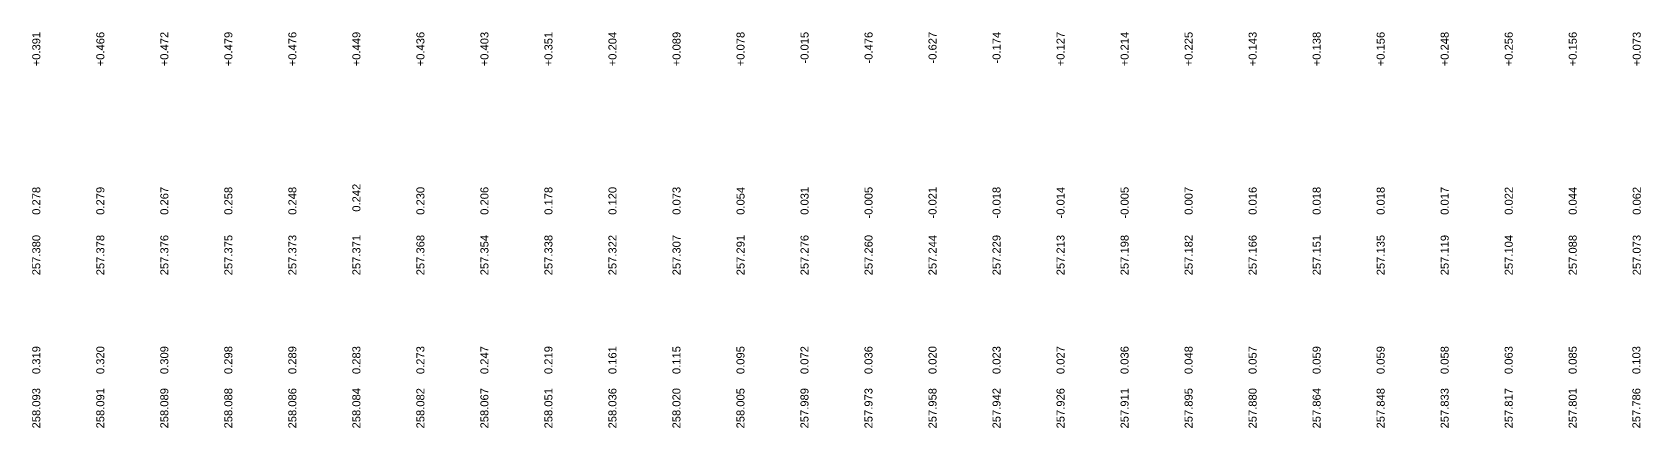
# Model space of a CAD drawing. Header units: feet. Extents: x 32905 to 38206, y -6633 to -4867.
# Drawn here: x 32999 to 33501, y -6633 to -6509 of the extents above; entities that cross this region are included whole.
import ezdxf
from ezdxf.enums import TextEntityAlignment as Align

# ---------------------------------------------------------------- set-up
doc = ezdxf.new("R2010")
doc.units = ezdxf.units.FT
doc.header["$MEASUREMENT"] = 0
for name, color, linetype, lineweight in [('LS CUT FILL', 10, 'Continuous', 0), ('LS PFL-EFL', 10, 'Continuous', 0), ('LS PRL-ERL', 10, 'Continuous', 0), ('LS PRO FL', 10, 'Continuous', 0), ('LS PRO. RL', 10, 'Continuous', 0)]:
    doc.layers.add(name, color=color, linetype=linetype, lineweight=lineweight)
doc.styles.get("Standard").update_dxf_attribs({"font": 'arial.ttf'})
doc.styles.add('Style-Arial', font='arial.ttf')

msp = doc.modelspace()

# ---------------------------------------------------------------- texts
at = {"layer": 'LS CUT FILL', "style": 'Style-Arial'}
msp.add_text('+0.391', height=2.5, rotation=90, dxfattribs=at).set_placement((33000, -6509.35), align=Align.MIDDLE_RIGHT)
at = {"layer": 'LS CUT FILL', "color": 1, "lineweight": 0, "style": 'Style-Arial'}
for s, p in [('+0.466', (33020.01, -6509.35)), ('+0.472', (33040.01, -6509.35)), ('+0.479', (33060.01, -6509.35)), ('+0.476', (33080.01, -6509.35)), ('+0.449', (33100.01, -6509.35)), ('+0.436', (33120.01, -6509.35)), ('+0.403', (33140.01, -6509.35)), ('+0.351', (33160.01, -6509.35)), ('+0.204', (33180.01, -6509.35)), ('+0.089', (33200.02, -6509.35)), ('+0.078', (33220.02, -6509.35)), ('-0.015', (33240.02, -6509.35)), ('-0.476', (33260.02, -6509.35)), ('-0.627', (33280, -6509.35)), ('-0.174', (33300, -6509.35)), ('+0.127', (33320, -6509.35)), ('+0.214', (33340.01, -6509.35)), ('+0.225', (33360.01, -6509.35)), ('+0.143', (33380.01, -6509.35)), ('+0.138', (33400.01, -6509.35)), ('+0.156', (33420.01, -6509.35)), ('+0.248', (33440.01, -6509.35)), ('+0.256', (33460.02, -6509.35)), ('+0.156', (33480.02, -6509.35)), ('+0.073', (33500.01, -6509.35))]:
    msp.add_text(s, height=2.5, rotation=90, dxfattribs=at).set_placement(p, align=Align.MIDDLE_RIGHT)
at = {"layer": 'LS PFL-EFL'}
for s, p in [('0.278 ', (33000, -6556.85)), ('0.279 ', (33020.01, -6556.85)), ('0.267 ', (33040.01, -6556.85)), ('0.258 ', (33060.01, -6556.85)), ('0.248 ', (33080.01, -6556.85)), ('0.242', (33100.01, -6556.85)), ('0.230 ', (33120.01, -6556.85)), ('0.206 ', (33140.01, -6556.85)), ('0.178 ', (33160.01, -6556.85)), ('0.120 ', (33180.01, -6556.85)), ('0.073 ', (33200.02, -6556.85)), ('0.054 ', (33220.02, -6556.85)), ('0.031 ', (33240.02, -6556.85)), ('-0.005 ', (33260.02, -6556.85)), ('-0.021 ', (33280, -6556.85)), ('-0.018 ', (33300, -6556.85)), ('-0.014 ', (33320, -6556.85)), ('-0.005 ', (33340.01, -6556.85)), ('0.007 ', (33360.01, -6556.85)), ('0.016 ', (33380.01, -6556.85)), ('0.018 ', (33400.01, -6556.85)), ('0.018 ', (33420.01, -6556.85)), ('0.017 ', (33440.01, -6556.85)), ('0.022 ', (33460.02, -6556.85)), ('0.044 ', (33480.02, -6556.85)), ('0.062 ', (33500.01, -6556.85))]:
    msp.add_text(s, height=2.5, rotation=90, dxfattribs=at).set_placement(p, align=Align.MIDDLE_RIGHT)
at = {"layer": 'LS PRL-ERL'}
for s, p in [('0.319', (33001.25, -6616.35)), ('0.320', (33021.25, -6616.35)), ('0.309', (33041.25, -6616.35)), ('0.298', (33061.25, -6616.35)), ('0.289', (33081.25, -6616.35)), ('0.283', (33101.25, -6616.35)), ('0.273', (33121.25, -6616.35)), ('0.247', (33141.25, -6616.35)), ('0.219', (33161.25, -6616.35)), ('0.161', (33181.25, -6616.35)), ('0.115', (33201.25, -6616.35)), ('0.095', (33221.25, -6616.35)), ('0.072', (33241.25, -6616.35)), ('0.036', (33261.25, -6616.35)), ('0.020', (33281.25, -6616.35)), ('0.023', (33301.25, -6616.35)), ('0.027', (33321.25, -6616.35)), ('0.036', (33341.25, -6616.35)), ('0.048', (33361.25, -6616.35)), ('0.057', (33381.25, -6616.35)), ('0.059', (33401.25, -6616.35)), ('0.059', (33421.25, -6616.35)), ('0.058', (33441.25, -6616.35)), ('0.063', (33461.25, -6616.35)), ('0.085', (33481.25, -6616.35)), ('0.103', (33501.15, -6616.35))]:
    msp.add_text(s, height=2.5, rotation=90, dxfattribs=at).set_placement(p)
at = {"layer": 'LS PRO FL', "style": 'Style-Arial'}
msp.add_text('257.380', height=2.5, rotation=90, dxfattribs=at).set_placement((33000, -6572.85), align=Align.MIDDLE_RIGHT)
at = {"layer": 'LS PRO FL', "color": 1, "lineweight": 0, "style": 'Style-Arial'}
for s, p in [('257.378', (33020.01, -6572.85)), ('257.376', (33040.01, -6572.85)), ('257.375', (33060.01, -6572.85)), ('257.373', (33080.01, -6572.85)), ('257.371', (33100.01, -6572.85)), ('257.368', (33120.01, -6572.85)), ('257.354', (33140.01, -6572.85)), ('257.338', (33160.01, -6572.85)), ('257.322', (33180.01, -6572.85)), ('257.307', (33200.02, -6572.85)), ('257.291', (33220.02, -6572.85)), ('257.276', (33240.02, -6572.85)), ('257.260', (33260.02, -6572.85)), ('257.244', (33280, -6572.85)), ('257.229', (33300, -6572.85)), ('257.213', (33320, -6572.85)), ('257.198', (33340.01, -6572.85)), ('257.182', (33360.01, -6572.85)), ('257.166', (33380.01, -6572.85)), ('257.151', (33400.01, -6572.85)), ('257.135', (33420.01, -6572.85)), ('257.119', (33440.01, -6572.85)), ('257.104', (33460.02, -6572.85)), ('257.088', (33480.02, -6572.85)), ('257.073', (33500.01, -6572.85))]:
    msp.add_text(s, height=2.5, rotation=90, dxfattribs=at).set_placement(p, align=Align.MIDDLE_RIGHT)
at = {"layer": 'LS PRO. RL'}
for s, p in [('258.093', (33001.25, -6633.35)), ('258.091', (33021.25, -6633.35)), ('258.089', (33041.25, -6633.35)), ('258.088', (33061.25, -6633.35)), ('258.086', (33081.25, -6633.35)), ('258.084', (33101.25, -6633.35)), ('258.082', (33121.25, -6633.35)), ('258.067', (33141.25, -6633.35)), ('258.051', (33161.25, -6633.35)), ('258.036', (33181.25, -6633.35)), ('258.020', (33201.25, -6633.35)), ('258.005', (33221.25, -6633.35)), ('257.989', (33241.25, -6633.35)), ('257.973', (33261.25, -6633.35)), ('257.958', (33281.25, -6633.35)), ('257.942', (33301.25, -6633.35)), ('257.926', (33321.25, -6633.35)), ('257.911', (33341.25, -6633.35)), ('257.895', (33361.25, -6633.35)), ('257.880', (33381.25, -6633.35)), ('257.864', (33401.25, -6633.35)), ('257.848', (33421.25, -6633.35)), ('257.833', (33441.25, -6633.35)), ('257.817', (33461.25, -6633.35)), ('257.801', (33481.25, -6633.35)), ('257.786', (33501.15, -6633.35))]:
    msp.add_text(s, height=2.5, rotation=90, dxfattribs=at).set_placement(p)

doc.saveas('drawing.dxf')
